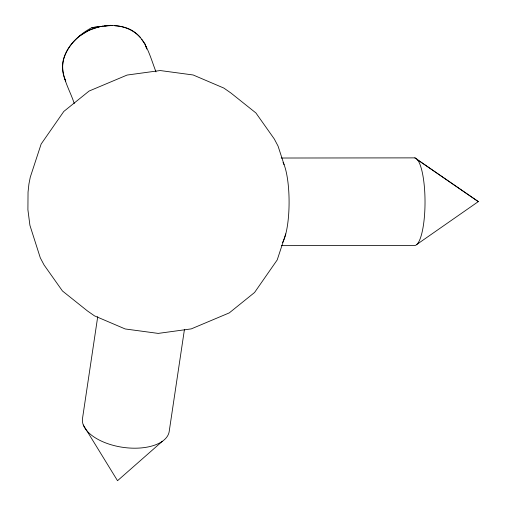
<?xml version="1.0" encoding="UTF-8"?>
<svg xmlns="http://www.w3.org/2000/svg" width="506" height="506" viewBox="0 0 506 506"><rect width="100%" height="100%" fill="white"/><g stroke="black" fill="none" stroke-linecap="round" stroke-linejoin="round"><path stroke-width="0.76" d="M97.721 316.686L82.434 418.981A43.839 22.58 8.5 0 0 123.502 447.424A43.839 22.58 8.5 0 0 169.276 430.929L184.45 329.412M285.763 233.917L277.212 259.926L254.562 292.493L229.275 312.891L191.268 328.887L158.195 333.403L125.191 328.963L94.502 315.864L87.443 310.943L62.459 290.988L44.066 264.967L40.297 257.845L29.911 225.309L27.906 209.75L28.039 192.141L28.918 184.057L30.271 177.201L41.15 144.02L63.8 111.453L89.088 91.055L127.088 75.059L160.162 70.543L193.165 74.983L223.854 88.076L230.913 93.003L255.903 112.952L274.296 138.973L278.06 146.101L284.094 164.671M102.731 26.236L91.94 27.59C72.902 37.495 55.122 58.86 65.761 81.086M162.281 441.358L117.525 480.7L83.307 425.002M416.893 244.404L478.309 201.609L414.806 157.872L281.241 158.024M79.227 36.217L88.923 30.303L99.739 26.578M91.94 27.59L103.338 26.217M104.856 26.034L112.484 25.477M104.128 26.078L110.941 25.3M281.374 245.644L414.155 245.492A43.839 10.544 89.9 0 0 425.021 203.235A43.839 10.544 89.9 0 0 414.806 157.872M114.799 25.749C124.299 26.173 133.736 30.271 140.2 37.248M417.526 159.769L478.309 201.609M141.598 39.164L145.013 43.839L146.639 48.842M156 71.896C149.352 54.838 144.956 32.991 124.659 27.362C113.85 24.288 102.402 25.155 91.902 29.013C78.556 34.604 67.146 45.502 63.364 59.759C59.961 75.312 69.752 89.309 74.243 103.534M64.648 78.651L65.344 79.809M146.126 46.274L146.727 48.924M283.056 162.306A43.839 10.544 89.9 0 1 289.084 203.393A43.839 10.544 89.9 0 1 282.456 242.614"/></g></svg>
